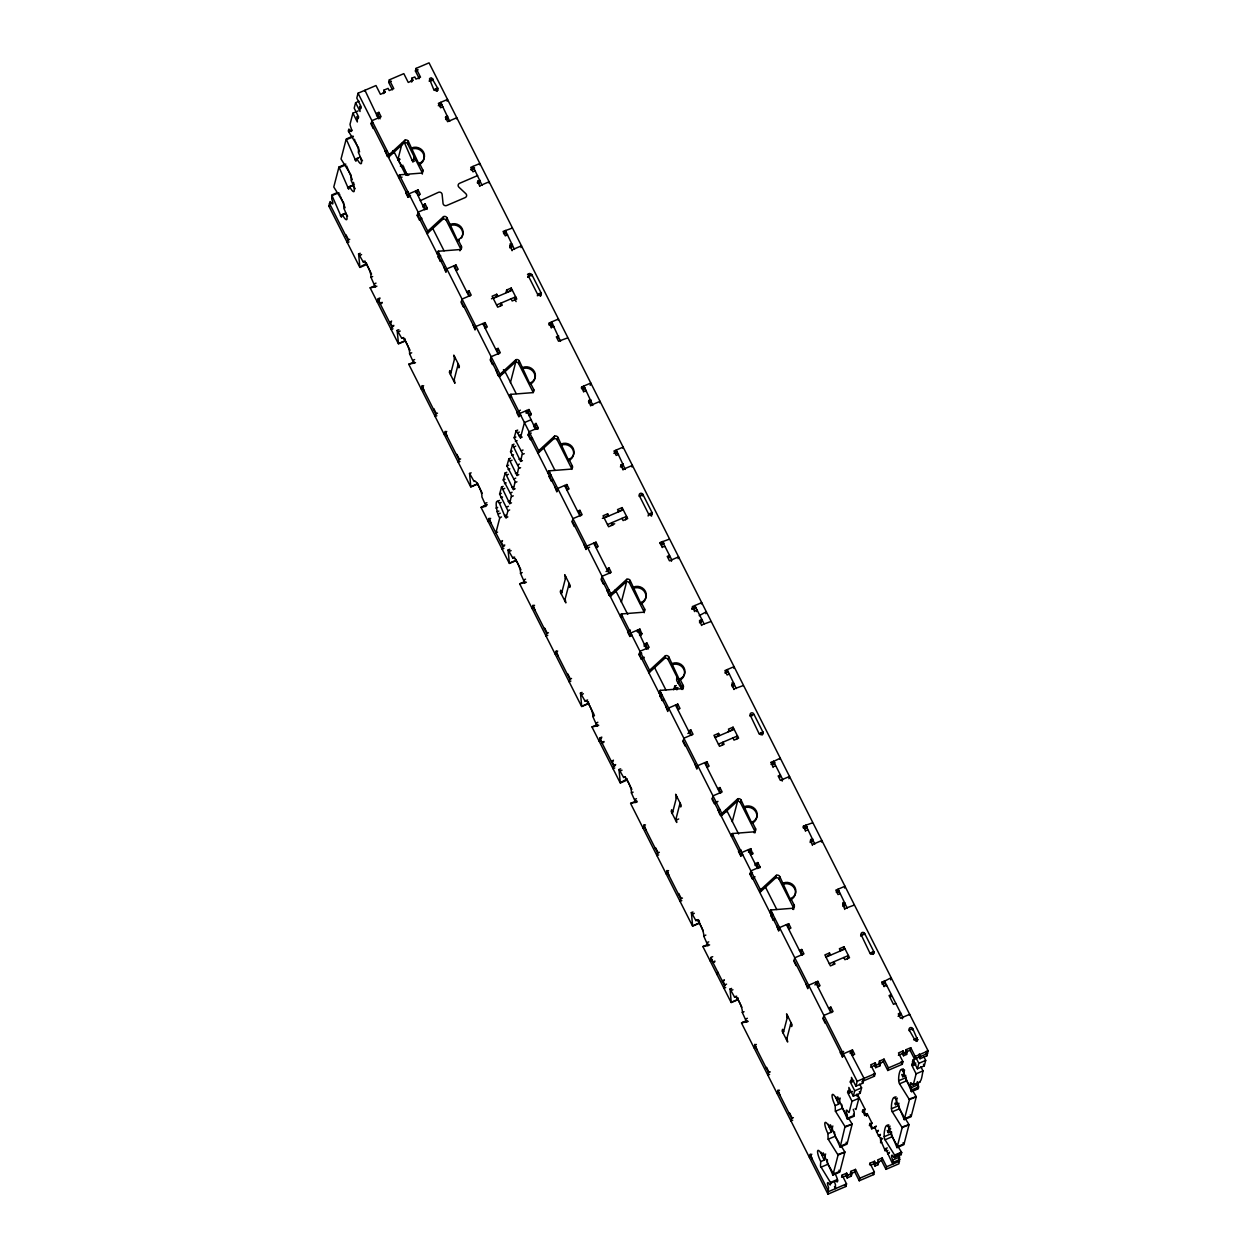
<?xml version="1.0" encoding="UTF-8"?>
<svg xmlns="http://www.w3.org/2000/svg" width="1257" height="1257" viewBox="0 0 1257 1257"><rect width="100%" height="100%" fill="white"/><g stroke="black" fill="none" stroke-linecap="round" stroke-linejoin="round"><path stroke-width="1.5" d="M509.666 509.949L507.938 510.688L499.595 494.064L501.622 486.946L509.729 503.696L511.442 495.415L503.24 479.985L505.267 472.868L513.375 489.617L515.119 481.462L506.885 465.923L508.912 458.805L517.02 475.555L518.717 467.274L510.531 451.844L512.557 444.727L520.665 461.476L522.362 453.196L514.176 437.782L516.156 430.648L520.429 437.939L524.436 422.572L531.302 419.634L531.051 420.592M916.934 1041.346L915.803 1038.628M408.871 364.121L413.804 363.179L409.578 353.736A8.94 1.98 66.8 0 0 406.467 343.035A8.94 1.98 66.8 0 0 401.8 338.369L397.165 330.371L398.862 329.711M630.7 803.27L635.633 802.327L631.391 792.868A8.94 1.98 66.8 0 0 628.296 782.168A8.94 1.98 66.8 0 0 623.629 777.502L619.072 769.425L620.691 768.844M898.724 1154.68A5.107 1.131 66.8 0 0 899.541 1157.1L898.944 1163.778L885.965 1169.34L886.625 1166.747L882.194 1157.964L877.606 1159.928L878.722 1162.128L878.046 1164.705L874.966 1166.025L875.642 1163.448L874.526 1161.248L869.954 1163.212L874.385 1171.98L873.709 1174.572L859.254 1180.763L859.914 1178.17L855.483 1169.387L850.895 1171.351L852.01 1173.551L851.335 1176.128L847.139 1177.935L847.815 1175.342L846.699 1173.142L842.127 1175.106L846.558 1183.89L845.882 1186.482L827.954 1194.15L741.489 1022.994L747.082 1020.605L741.599 1022.837L746.548 1021.894L742.306 1012.451A8.94 1.98 66.8 0 0 739.21 1001.75A8.94 1.98 66.8 0 0 734.544 997.084L730.05 988.992L731.213 1002.269L738.079 999.331L737.922 997.697M897.011 1147.625L902.18 1127.639L909.047 1124.701L903.877 1144.687L897.011 1147.625L888.4 1126.869C885.541 1120.521 882.603 1136.281 885.054 1139.8L894.937 1155.623L894.387 1157.587L893.523 1156.786A5.107 1.131 66.8 0 0 891.622 1155.497A5.107 1.131 66.8 0 0 892.674 1160.038L892.737 1164.139L885.572 1148.631L887.285 1147.908M891.543 1131.866L891.449 1135.747L895.503 1142.566M917.343 1081.57A5.107 1.131 66.8 0 0 918.317 1084.634L918.364 1088.719L911.498 1091.657L911.451 1087.572A5.107 1.131 66.8 0 1 910.382 1083.015A5.107 1.131 66.8 0 1 912.283 1084.32L913.195 1085.074L916.117 1073.824L911.686 1065.04L913.415 1062.762M497.599 532.12L495.887 532.858L499.815 517.68C497.206 516.706 493.357 494.834 499.406 503.177L505.141 516.91L506.005 517.805L507.859 516.91M677.35 675.685L676.675 680.618L681.734 689.229M405.335 340.961L398.453 343.899L370.139 287.837L375.183 286.847L370.956 277.278A8.94 1.98 66.8 0 0 367.845 266.578A8.94 1.98 66.8 0 0 363.194 261.912L358.591 253.867L359.863 267.113L366.651 263.357M413.789 363.383L415.501 362.645M519.785 583.704L524.719 582.855L520.492 573.302A8.94 1.98 66.8 0 0 517.381 562.602A8.94 1.98 66.8 0 0 512.715 557.935L508.127 549.89L509.776 549.278M592.078 726.813L597.012 725.98L592.785 716.427A8.94 1.98 66.8 0 0 589.674 705.727A8.94 1.98 66.8 0 0 585.024 701.06L580.467 692.984L581.692 706.245L588.559 703.307L588.386 701.673M635.618 802.516L637.33 801.793M738.063 999.676L731.197 1002.615L702.883 946.552L707.927 945.563L703.7 935.994A8.94 1.98 66.8 0 0 700.589 925.293A8.94 1.98 66.8 0 0 695.922 920.627L691.381 912.551L692.607 925.828L699.473 922.889L699.222 920.423M746.532 1022.098L748.245 1021.36M904.254 1119.641L909.424 1099.655L916.306 1096.717L911.121 1116.703L904.254 1119.641L895.644 1098.885C892.784 1092.537 889.877 1108.313 892.297 1111.801L902.18 1127.639M911.482 1091.626L902.903 1070.901C900.028 1064.553 897.105 1080.313 899.556 1083.817L909.424 1099.655M898.708 1104.196L898.786 1107.998L903.359 1115.54M905.826 1076.699L906.03 1080.014L909.408 1085.639M893.208 1162.316L900.075 1159.378M911.969 1089.85L918.836 1086.896M499.815 517.68L501.527 516.941M366.714 264.504L359.848 267.442L328.847 206.085L330.025 201.576L330.937 202.33A5.107 1.131 66.8 0 0 332.838 203.634A5.107 1.131 66.8 0 0 331.769 199.077L331.707 194.992L336.86 192.777M345.832 164.07L338.966 167.008L333.781 186.994L343.758 203.021L343.884 208.473A8.94 1.98 66.8 0 1 346.979 219.174A8.94 1.98 66.8 0 1 342.313 214.491L345.754 213.03A8.94 1.98 66.8 0 0 347.623 216.22M353.076 136.07L346.209 139.008L341.024 159.011L351.017 175.037L351.127 180.474A8.94 1.98 66.8 0 1 354.223 191.174A8.94 1.98 66.8 0 1 349.572 186.507L352.997 185.046A8.94 1.98 66.8 0 0 355.26 188.754M358.041 110.977L352.903 113.177L350.012 124.333L350.546 126.611A5.107 1.131 66.8 0 1 351.599 131.152A5.107 1.131 66.8 0 1 349.697 129.848L348.865 129.047L348.283 131.011L358.638 147.965L358.371 152.49A8.94 1.98 66.8 0 1 361.482 163.19A8.94 1.98 66.8 0 1 356.815 158.523L360.24 157.062A8.94 1.98 66.8 0 0 362.503 160.77M359.046 101.236L355.605 102.713L354.191 108.149L358.638 116.932L358.182 118.661L357.082 116.461L357.334 121.96L352.903 113.177M918.993 1056.681L920.03 1058.74L926.896 1055.801L928.153 1050.915L429.046 62.85L416.067 68.397L420.514 77.18L415.926 79.144L414.826 76.944L411.73 78.264L412.846 80.464L408.258 82.428L403.827 73.644L389.356 79.835L393.787 88.618L389.214 90.567L388.099 88.383L383.904 90.174L385.019 92.374L380.431 94.322L376 85.539L358.056 93.222L356.799 98.093L361.23 106.876L360.79 108.605L359.675 106.405L360.036 111.496L355.605 102.713M364.703 91.195L364.939 90.284L378.514 118.802M342.313 214.491L341.417 217.225L332.005 195.605L338.887 192.714M349.572 186.507L348.676 189.241L338.981 167.04M356.815 158.523L355.92 161.257L346.492 139.637L353.39 136.746M373.47 127.648L373.25 128.497L371.035 124.113L371.931 120.672L381.091 116.744L378.876 112.36L376.581 113.334M345.785 235.703L346.005 234.839L348.22 239.223L347.325 242.68L349.037 241.941M383.652 93.584L383.904 90.174M380.148 118.786L378.2 114.937L378.876 112.36M392.435 89.828L388.696 82.412L389.356 79.835M387.125 155.947L394.211 152.144L387.125 155.947L385.129 150.699M358.056 93.222L389.057 154.595L388.397 157.172A2.561 2.388 14.5 0 0 389.01 156.795L404.298 142.732L404.974 140.156A2.561 2.388 14.5 0 1 408.368 141.365L419.131 164.62A8.94 8.375 14.5 0 0 423.263 153.495A8.94 8.375 14.5 0 0 411.369 149.237M389.01 156.795L389.67 154.218L404.974 140.156M411.683 82.082L411.73 78.264M419.21 78.531L415.407 70.989L416.067 68.397M409.075 174.849L407.787 175.399L397.903 159.56L402.114 143.314M418.832 78.688L419.194 77.321M411.699 147.949A8.94 8.375 14.5 0 1 423.593 152.207A8.94 8.375 14.5 0 1 419.461 163.316L422.792 169.915A2.561 2.388 14.5 0 1 421.614 173.089L400.056 174.786A2.561 2.404 14.5 0 0 399.365 174.974L398.689 177.551A2.561 2.404 14.5 0 1 399.396 177.363L402.083 177.158M422.305 174.095A2.561 2.388 14.5 0 0 422.116 172.492L407.708 143.942L408.368 141.365M399.396 177.363L400.056 174.786M429.407 81.077L433.005 78.955L432.801 79.772M403.906 141.491L412.783 161.823L414.37 156.449M379.975 297.956L378.263 298.695L377.367 302.136L379.08 301.413M409.719 196.563L408.006 197.302L405.791 192.918L407.724 191.315M434.026 90.221L429.454 78.94A2.184 2.043 14.5 0 1 431.67 77.903L437.625 88.1L436.965 90.693A1.917 1.791 14.5 0 1 437.122 91.18M378.263 298.695L380.258 303.943L381.971 303.22M408.006 197.302L408.902 193.861L418.062 189.933L420.278 194.332L417.984 195.306M419.131 164.62L419.461 163.316M415.438 192.211L415.768 190.923L424.85 209.856M422.116 172.492L422.792 169.915M418.911 195.542L417.387 192.525L418.062 189.933M420.231 200.711L438.473 192.321A2.561 2.388 14.5 0 1 442.118 194.364L443.061 203.618A2.561 2.388 14.5 0 0 446.691 205.504L465.2 197.585A2.561 2.388 14.5 0 0 465.97 193.814L458.899 187.183A2.561 2.388 14.5 0 1 459.543 183.318L477.629 175.571M421.614 219.079L419.461 219.991L417.245 215.607L418.141 212.15L427.301 208.238L425.086 203.838L422.619 205.472M391.618 321.022L389.686 322.609L391.398 321.871M447.083 101.173L447.539 99.444L438.379 103.357L440.594 107.756L442.888 106.782M419.461 219.991L421.833 218.215M389.906 321.745L392.121 326.144L391.226 329.585L392.954 328.847M445.591 119.494L447.021 118.881L447.681 116.288L445.402 117.262L447.618 121.662L456.778 117.749L456.495 118.818M425.793 209.165L424.41 206.431L425.086 203.838M427.003 209.369L427.301 208.238M449.739 121.332L440.657 102.383L439.777 105.824L441.914 104.912M399.365 174.974L427.679 231.037L427.019 233.629A2.561 2.404 14.5 0 0 427.616 233.252L442.92 219.189L443.595 216.597A2.561 2.388 14.5 0 1 446.989 217.807L457.752 241.061A8.94 8.375 14.5 0 0 459.135 240.307M427.616 233.252L428.291 230.66L443.595 216.597M450.32 224.406A8.94 8.375 14.5 0 1 462.215 228.664A8.94 8.375 14.5 0 1 458.082 239.773L461.413 246.356A2.561 2.388 14.5 0 1 460.235 249.53L438.677 251.227A2.561 2.388 14.5 0 0 437.97 251.416L437.31 254.008A2.561 2.388 14.5 0 1 438.017 253.82L439.353 253.71M460.958 249.577A2.561 2.388 14.5 0 0 460.738 248.949L446.329 220.399L446.989 217.807M438.017 253.82L438.677 251.227M442.071 260.608L440.359 261.346L438.143 256.947L440.076 255.36M440.359 261.346L440.578 260.482M443.91 267.065L445.905 272.329L446.801 268.872L455.961 264.96L458.177 269.344L455.882 270.334M457.752 241.061L458.082 239.773M479.546 164.777L479.875 163.489L470.731 167.401L472.946 171.8L475.225 170.811M455.961 264.96L455.285 267.537L456.762 270.475M459.889 250.819L460.235 249.53M477.33 182.925L477.754 181.307L480.033 180.332L478.226 183.412M424.159 390.864L422.163 385.616L421.268 389.057L422.981 388.319M460.738 248.949L461.413 246.356M479.797 186.35L477.754 181.307M482.091 185.376L473.009 166.427L472.113 169.868L473.842 169.129M488.832 182.909L489.13 181.778L479.97 185.706M433.586 409.531L433.806 408.666L436.022 413.05L435.126 416.507L436.855 415.768M463.597 306.048L463.377 306.912L461.146 302.513L462.042 299.072L471.202 295.144L468.987 290.76L466.693 291.734M468.987 290.76L468.311 293.337L469.804 296.275M450.477 374.539L454.94 357.318M453.793 381.122L458.255 363.901M473.025 324.699L475.02 329.963L475.916 326.506L485.076 322.593L487.292 326.993L484.998 327.967M447.256 436.603L445.277 431.355L444.381 434.796L446.094 434.058M485.076 322.593L484.401 325.186L485.878 328.108M512.07 228.177L503.067 231.445L505.298 235.845L507.577 234.855M500.49 305.608L501.15 303.031L502.266 305.231L497.678 307.179L492.131 296.212L496.719 294.248L496.044 296.825L491.471 298.789M509.729 246.812L510.091 245.351L512.385 244.377L511.725 246.953L509.713 247.818M456.7 455.27L456.92 454.406L459.135 458.805L458.239 462.246L459.952 461.508M512.07 250.709L510.091 245.351M514.443 249.405L505.361 230.471L504.466 233.912L506.194 233.174M505.974 292.582L506.634 290.006L511.222 288.042L516.768 299.025L512.18 300.973L511.08 298.789M521.011 247.598L521.482 245.822L512.322 249.75M511.222 288.042L510.546 290.634L507.498 291.938M492.713 363.682L492.493 364.546L490.261 360.146L491.157 356.705L500.317 352.793L498.102 348.393L495.808 349.367M498.102 348.393L497.426 350.986L498.903 353.908M496.044 370.265L498.039 375.513L505.125 371.726L498.039 375.513M514.789 300.266L515.669 296.825L496.594 304.98M437.97 251.416L499.972 374.162L499.312 376.739A2.561 2.388 14.5 0 0 499.925 376.377L515.213 362.299L515.889 359.722A2.561 2.388 14.5 0 1 519.282 360.932L530.045 384.186A8.94 8.375 14.5 0 0 534.178 373.078A8.94 8.375 14.5 0 0 522.284 368.82M499.925 376.377L500.585 373.785L515.889 359.722M528.223 277.184L528.474 276.21A1.917 1.791 14.5 0 1 529.354 273.837A1.917 1.791 14.5 0 1 531.9 274.749L541.154 293.038L540.479 295.631A1.917 1.791 14.5 0 1 540.636 296.102M531.617 275.88L531.9 274.749L528.474 276.21L537.713 294.515L537.383 295.804M510.421 382.615L516.061 360.853M522.613 367.515A8.94 8.375 14.5 0 1 534.508 371.773A8.94 8.375 14.5 0 1 530.375 382.898L533.706 389.481A2.561 2.388 14.5 0 1 532.528 392.655L510.971 394.352A2.561 2.404 14.5 0 0 510.279 394.541L509.604 397.133A2.561 2.404 14.5 0 1 510.311 396.945L511.646 396.835M533.251 392.703A2.561 2.388 14.5 0 0 533.031 392.058L518.622 363.524L519.282 360.932M510.311 396.945L510.971 394.352M491.173 523.525L489.177 518.261L488.282 521.718L489.994 520.979M530.045 384.186L530.375 382.898M526.007 413.066L526.683 410.489L535.765 429.438M548.79 324.872L549.293 322.939L558.454 319.011L558.202 319.985M533.031 392.058L533.706 389.481M529.967 415.391L528.301 412.092L528.977 409.515L519.817 413.427L518.921 416.868L516.706 412.485L520.367 410.143M528.726 415.533L531.192 413.899L528.977 409.515M551.336 327.967L549.293 322.939M530.768 415.517L531.192 413.899M553.504 327.48L553.803 326.349L551.509 327.323M506.1 517.727L507.938 510.688M532.528 438.646L530.375 439.557L528.16 435.173L529.056 431.732L538.216 427.804L536.001 423.42L533.534 425.039M502.533 540.589L500.6 542.176L502.313 541.453M500.82 541.327L503.036 545.711L502.14 549.152L503.868 548.429M530.375 439.557L532.324 437.97M536.99 429.297L535.325 425.997L536.001 423.42M557.935 338.447L558.595 335.855L556.317 336.845L558.532 341.228L567.52 337.96M537.839 429.265L538.216 427.804M560.543 341.323L551.572 321.949L550.692 325.406L552.404 324.667M510.279 394.541L538.593 450.603L537.933 453.196A2.561 2.388 14.5 0 0 538.53 452.819L553.834 438.756L554.51 436.163A2.561 2.388 14.5 0 1 557.904 437.389L568.667 460.628A8.94 8.375 14.5 0 0 572.799 449.519A8.94 8.375 14.5 0 0 560.905 445.261M538.53 452.819L539.206 450.242L554.51 436.163M561.235 443.972A8.94 8.375 14.5 0 1 573.129 448.23A8.94 8.375 14.5 0 1 568.997 459.339L572.328 465.923A2.561 2.388 14.5 0 1 571.149 469.112L549.592 470.809A2.561 2.404 14.5 0 0 548.885 470.998L548.225 473.575A2.561 2.404 14.5 0 1 548.916 473.386L550.267 473.276M571.904 469.395A2.561 2.388 14.5 0 0 571.652 468.515L557.228 439.966L557.904 437.389M548.916 473.386L549.592 470.809M552.986 480.174L551.273 480.912L549.058 476.529L550.99 474.926M551.273 480.912L551.493 480.048M554.824 486.648L556.82 491.896L557.715 488.454L566.86 484.526L569.091 488.926L566.797 489.9M581.347 388.114L581.63 386.983L590.79 383.055L590.209 385.318M583.688 392.011L581.63 386.983M585.856 391.524L586.139 390.393L583.861 391.367M568.667 460.628L568.997 459.339M566.86 484.526L566.2 487.119L567.677 490.041M588.496 401.533L590.947 399.899L590.287 402.491L588.857 403.104M535.073 610.431L533.078 605.183L532.182 608.624L533.895 607.885M571.652 468.515L572.328 465.923M590.711 405.917L588.669 400.889M592.88 405.43L583.924 385.993L583.028 389.45L584.756 388.712M599.668 402.806L600.045 401.36L590.884 405.273M544.501 629.097L544.721 628.233L546.936 632.632L546.041 636.073L547.769 635.335M574.512 525.615L574.292 526.479L572.061 522.079L572.956 518.638L582.117 514.726L579.901 510.326L577.607 511.3M579.901 510.326L579.226 512.919L580.703 515.841M561.392 594.121L565.854 576.884M564.707 600.705L569.17 583.468M583.939 544.281L585.935 549.529L586.83 546.088L595.975 542.16L598.206 546.559L595.912 547.533M558.171 656.17L556.175 650.922L555.295 654.363L557.008 653.64M595.975 542.16L595.315 544.752L596.792 547.675M622.859 448.23L623.142 447.099L613.982 451.012L616.213 455.411L618.491 454.437M614.704 523.776L611.405 525.19L612.065 522.598L613.18 524.798L608.592 526.762L603.046 515.779L607.634 513.814L606.958 516.407L602.386 518.355M620.471 467.023L621.005 464.917L623.299 463.943L621.634 466.96M567.598 674.836L567.834 673.972L570.05 678.371L569.154 681.813L570.867 681.09M623.063 469.961L621.005 464.917M625.248 469.411L616.276 450.037L615.38 453.478L617.108 452.756M631.972 467.007L632.397 465.404L623.236 469.317M618.664 511.772L617.548 509.572L622.136 507.608L621.461 510.201L618.413 511.505M603.627 583.248L603.407 584.112L601.176 579.728L602.072 576.272L611.232 572.359L609.017 567.96L606.722 568.95M609.818 573.475L608.341 570.552L609.017 567.96M608.938 595.095L616.04 591.293L608.938 595.095L606.942 589.832M625.687 519.832L626.583 516.391L607.508 524.546M548.885 470.998L610.886 593.728L610.226 596.321A2.561 2.388 14.5 0 0 610.823 595.944L626.127 581.881L626.803 579.288A2.561 2.388 14.5 0 1 630.197 580.514L640.96 603.753A8.94 8.375 14.5 0 0 645.092 592.644A8.94 8.375 14.5 0 0 633.198 588.386M610.823 595.944L611.499 593.351L626.803 579.288M639.216 496.436L639.389 495.777A1.917 1.791 14.5 0 1 640.269 493.404A1.917 1.791 14.5 0 1 642.814 494.315L652.069 512.605L651.393 515.197A1.917 1.791 14.5 0 1 651.582 516.03L651.173 516.061M642.406 495.934L642.814 494.315L639.389 495.777L648.628 514.082L648.125 516.014M621.335 602.182L626.269 583.154M633.528 587.098A8.94 8.375 14.5 0 1 645.422 591.356A8.94 8.375 14.5 0 1 641.29 602.464L644.621 609.048A2.561 2.388 14.5 0 1 643.443 612.222L621.885 613.919A2.561 2.404 14.5 0 0 621.194 614.107L620.518 616.7A2.561 2.404 14.5 0 1 621.225 616.511L622.561 616.401M644.197 612.756A2.561 2.388 14.5 0 0 643.945 611.64L629.537 583.091L630.197 580.514M621.225 616.511L621.885 613.919M601.804 737.105L600.092 737.843L599.196 741.284L600.909 740.546M631.548 635.712L629.836 636.451L627.62 632.051L630.417 630.087M600.092 737.843L602.087 743.091L603.8 742.353M629.836 636.451L630.731 632.994L639.892 629.081L641.934 634.125M640.96 603.753L641.29 602.464M637.173 631.674L637.598 630.056L646.632 649.162M659.909 543.637L660.208 542.505L669.195 539.237M643.945 611.64L644.621 609.048M641.164 635.508L639.216 631.658L639.892 629.081M662.25 547.549L660.208 542.505M639.562 635.413L642.107 633.465M664.544 546.559L662.423 546.905M643.867 658.024L641.29 659.139L639.075 654.74L639.97 651.299L649.131 647.371L646.915 642.987L644.621 643.961L644.197 645.579M613.447 760.155L611.515 761.758L613.227 761.019M611.735 760.894L613.95 765.277L613.055 768.734L614.767 767.996M641.29 659.139L644.087 657.175M648.046 649.146L646.239 645.564L646.915 642.987M668.85 558.014L669.51 555.437L667.231 556.411L669.447 560.811L678.607 556.882L678.136 558.658M671.348 561.329L671.741 559.821L662.486 541.531L661.606 544.972L663.319 544.234M621.194 614.107L649.508 670.185L648.832 672.762A2.561 2.388 14.5 0 0 649.445 672.385L664.749 658.322L665.424 655.745A2.561 2.388 14.5 0 1 668.818 656.955L679.581 680.21A8.94 8.375 14.5 0 0 683.714 669.085A8.94 8.375 14.5 0 0 671.804 664.843M649.445 672.385L650.12 669.808L665.424 655.745M672.149 663.539A8.94 8.375 14.5 0 1 684.044 667.797A8.94 8.375 14.5 0 1 679.911 678.921L683.242 685.505A2.561 2.388 14.5 0 1 682.064 688.679L660.506 690.376A2.561 2.404 14.5 0 0 659.799 690.564L659.139 693.141A2.561 2.404 14.5 0 1 659.831 692.953L661.182 692.858M682.802 689.449A2.561 2.388 14.5 0 0 682.567 688.082L668.143 659.548L668.818 656.955M659.831 692.953L660.506 690.376M664.325 699.568L662.188 700.479L659.972 696.095L661.905 694.493M662.188 700.479L662.408 699.63M665.739 706.214L667.734 711.462L668.63 708.021L677.774 704.093L680.006 708.492L677.712 709.467M691.963 608.812L692.544 606.55L701.705 602.637L701.375 603.926M673.705 689.763L674.789 686.118L676.894 689.842M694.602 611.593L692.544 606.55M696.645 611.578L697.054 609.959L694.775 610.933M679.581 680.21L679.911 678.921M699.222 615.663L706.324 611.782L705.837 613.683M677.774 704.093L677.114 706.685L678.591 709.608M699.411 621.099L701.862 619.481L701.202 622.058L699.473 622.796M681.844 689.48L682.064 688.679M682.567 688.082L683.242 685.505M645.988 829.997L643.993 824.749L643.097 828.19L644.81 827.467M701.626 625.499L699.568 620.455M710.786 621.571L701.799 624.839M655.416 848.664L655.635 847.799L657.851 852.199L656.955 855.64L658.684 854.917M685.426 745.181L685.191 746.045L682.975 741.661L683.871 738.205L693.031 734.292L690.816 729.893L688.522 730.883M691.617 735.408L690.14 732.485L690.816 729.893M672.306 813.688L676.753 796.451M680.084 803.034L675.622 820.271L678.686 818.967M694.854 763.847L696.849 769.095L697.729 765.654L706.89 761.742L709.121 766.126L706.827 767.116M669.085 875.752L667.09 870.488L666.21 873.945L667.923 873.206M726.295 673.061L727.19 669.604L736.272 688.553M706.89 761.742L706.23 764.319L707.707 767.257M733.664 668.174L734.057 666.666L724.896 670.594L727.112 674.978L729.406 674.003M722.319 744.757L722.979 742.164L724.095 744.364L719.507 746.328L713.96 735.345L718.548 733.397L717.873 735.973L714.824 737.278M731.637 685.631L734.214 683.509L733.538 686.102L732.265 686.652M678.513 894.418L678.749 893.554L680.964 897.938L680.068 901.395L681.781 900.656M733.978 689.527L731.92 684.499M743.138 685.615L734.151 688.883M729.579 731.338L728.463 729.139L733.051 727.19L732.375 729.767L727.803 731.731M717.637 788.516L719.931 787.542L719.255 790.119L720.732 793.057M719.852 814.662L726.955 810.859L719.852 814.662L717.857 809.414M736.602 739.399L737.498 735.958L718.423 744.128M659.799 690.564L721.801 813.295L721.141 815.887A2.561 2.388 14.5 0 0 721.738 815.51L737.042 801.447L737.718 798.855A2.561 2.388 14.5 0 1 741.111 800.081L751.875 823.335A8.94 8.375 14.5 0 0 756.007 812.211A8.94 8.375 14.5 0 0 744.113 807.952M721.738 815.51L722.414 812.933L737.718 798.855M750.13 716.003L750.303 715.359A1.917 1.791 14.5 0 1 751.183 712.97A1.917 1.791 14.5 0 1 753.729 713.882L762.968 732.187L762.308 734.764L761.145 732.485M753.572 714.526L750.303 715.359L759.369 734.292M732.25 821.764L737.89 800.002M744.443 806.664A8.94 8.375 14.5 0 1 756.337 810.922A8.94 8.375 14.5 0 1 752.205 822.031L755.536 828.63A2.561 2.388 14.5 0 1 754.357 831.804L732.8 833.501A2.561 2.404 14.5 0 0 732.108 833.69L731.433 836.266A2.561 2.404 14.5 0 1 732.14 836.078L733.475 835.968M755.048 832.81A2.561 2.388 14.5 0 0 754.86 831.207L740.452 802.657L741.111 800.081M732.14 836.078L732.8 833.501M712.719 956.671L711.006 957.41L710.111 960.851L712.248 959.939M742.463 855.279L740.75 856.017L738.535 851.618L740.892 849.842M711.006 957.41L713.002 962.658L714.714 961.935M740.75 856.017L741.646 852.576L750.806 848.648L752.723 854.179M751.875 823.335L752.205 822.031M748.339 850.282L757.578 868.571M770.95 762.732L780.267 758.16L779.984 759.291M717.04 974.584L717.716 971.991M754.106 832.763L754.357 831.804M754.86 831.207L755.536 828.63M751.655 854.257L750.13 851.24L750.806 848.648M750.555 854.666L753.022 853.047M773.086 767.446L771.122 762.072M775.459 766.142L773.338 766.471M724.362 979.737L722.429 981.324L724.142 980.586M753.933 877.967L752.205 878.706L749.989 874.306L750.885 870.865L760.045 866.953L757.83 862.553L755.536 863.543L755.033 865.476M722.649 980.46L724.865 984.859L723.969 988.301L725.682 987.562M752.205 878.706L755.001 876.742M758.537 867.88L757.154 865.146L757.83 862.553M779.764 777.596L780.424 775.003L778.146 775.978L780.361 780.377L789.522 776.465L788.925 778.712M782.2 781.116L782.64 779.403L773.401 761.098L772.505 764.539L774.233 763.816M759.794 867.911L760.045 866.953M732.108 833.69L760.422 889.752L759.747 892.329A2.561 2.388 14.5 0 0 760.359 891.967L775.663 877.889L776.339 875.312A2.561 2.388 14.5 0 1 779.733 876.522L790.496 899.776A8.94 8.375 14.5 0 0 794.628 888.668A8.94 8.375 14.5 0 0 782.718 884.409M760.359 891.967L761.035 889.375L776.339 875.312M783.064 883.121A8.94 8.375 14.5 0 1 794.958 887.379A8.94 8.375 14.5 0 1 790.826 898.488L794.157 905.071A2.561 2.388 14.5 0 1 792.963 908.245L771.421 909.942A2.561 2.404 14.5 0 0 770.714 910.131L770.054 912.723A2.561 2.404 14.5 0 1 770.745 912.535L772.097 912.425M793.591 909.502A2.561 2.388 14.5 0 0 793.481 907.664L779.057 879.114L779.733 876.522M770.745 912.535L771.421 909.942M774.815 919.323L773.102 920.061L770.887 915.662L772.819 914.075M773.102 920.061L773.322 919.197M776.653 925.781L778.649 931.028L779.529 927.587L788.689 923.675L790.92 928.059L788.626 929.049M803.05 827.734L803.459 826.116L812.462 822.848M805.517 831.16L803.459 826.116M807.811 830.17L805.69 830.516M790.496 899.776L790.826 898.488M788.689 923.675L788.029 926.252L789.506 929.19M810.152 841.326L812.776 839.048L812.116 841.624L810.105 842.489M792.68 909.377L792.963 908.245M793.481 907.664L794.157 905.071M756.903 1049.579L754.907 1044.316L754.011 1047.772L755.724 1047.034M812.462 845.38L810.482 840.022M814.835 844.091L805.753 825.142L804.857 828.583L806.585 827.844M821.449 842.111L821.874 840.493L812.713 844.421M766.33 1068.246L766.55 1067.382L768.765 1071.765L767.87 1075.222L769.598 1074.484M796.341 964.763L796.105 965.612L793.89 961.228L794.785 957.787L803.946 953.859L801.73 949.475L799.436 950.449M801.73 949.475L801.055 952.052L802.532 954.99M783.205 1033.254L787.668 1016.033M786.536 1039.838L790.999 1022.617M805.768 983.414L807.764 988.678L808.644 985.221L817.804 981.308L820.035 985.708L817.741 986.682M780 1095.318L778.004 1090.07L777.125 1093.511L778.837 1092.773M818.621 986.824L817.144 983.901L817.804 981.308M844.515 888.023L844.971 886.248L835.811 890.16L838.026 894.56L840.32 893.57M833.234 964.323L833.894 961.746L835.009 963.946L830.421 965.895L824.875 954.927L829.463 952.963L828.787 955.54L825.739 956.844M842.677 904.71L845.128 903.092L844.453 905.668L842.881 906.344M789.427 1113.985L789.647 1113.121L791.879 1117.52L790.983 1120.961L792.696 1120.223M844.798 909.424L842.834 904.066M847.187 908.12L838.105 889.186L837.209 892.627L838.922 891.889M854.053 905.181L845.05 908.465M840.493 950.905L839.377 948.721L843.966 946.757L843.29 949.334L840.242 950.653M825.456 1022.397L825.221 1023.261L823.005 1018.861L823.901 1015.42L833.061 1011.508L830.846 1007.108L828.552 1008.083M830.846 1007.108L830.17 1009.701L831.647 1012.623M847.517 958.981L848.412 955.524L829.337 963.695M860.966 935.899L861.218 934.925A1.917 1.791 14.5 0 1 862.098 932.537A1.917 1.791 14.5 0 1 864.643 933.464L873.882 951.753L873.222 954.346L872.059 952.052M864.36 934.579L864.643 933.464L861.218 934.925L870.284 953.874M812.352 1159.363L810.356 1154.115L809.461 1157.556L811.189 1156.817M852.403 1055.299L854.681 1054.309L852.466 1049.925L843.306 1053.837L842.426 1057.294L840.43 1052.03M825.723 1154.083L822.282 1155.544A8.94 1.98 66.8 0 0 817.631 1150.878A8.94 1.98 66.8 0 0 820.727 1161.578L820.46 1166.119L830.83 1183.057L830.28 1185.005L829.4 1184.22A5.107 1.131 66.8 0 0 827.499 1182.916A5.107 1.131 66.8 0 0 828.567 1187.472L827.954 1194.15M822.282 1155.544L823.178 1152.81L832.888 1175.059L839.77 1172.121L844.924 1152.088L838.073 1155.073L832.888 1175.059M832.967 1126.099L829.541 1127.56A8.94 1.98 66.8 0 0 824.875 1122.894A8.94 1.98 66.8 0 0 827.97 1133.594L828.096 1139.031L838.073 1155.073M829.541 1127.56L830.437 1124.826L840.147 1147.075L847.014 1144.137L852.183 1124.151L844.987 1126.492L835.339 1111.047L835.214 1105.61A8.94 1.98 66.8 0 1 832.118 1094.91A8.94 1.98 66.8 0 1 836.785 1099.576L840.21 1098.115L838.655 1104.149L835.214 1105.61M836.785 1099.576L837.681 1096.842L847.391 1119.091L854.257 1116.153L854.194 1112.052A5.107 1.131 66.8 0 1 853.283 1109.303M850.015 1051.543L864.046 1078.349L862.773 1083.235L855.907 1086.174L851.476 1077.39L851.837 1082.466L850.722 1080.266L850.282 1081.994L854.713 1090.777L853.314 1096.23L860.181 1093.291L861.595 1087.839L859.709 1084.131M853.189 1055.252L851.806 1052.502L852.466 1049.925M820.727 1161.578L824.168 1160.117L825.33 1155.592M827.97 1133.594L831.411 1132.133L832.574 1127.608M827.342 1159.614L827.42 1163.416L831.396 1170M834.507 1131.944L834.758 1135.668L839.236 1142.974M841.671 1104.29L842.111 1107.904L846.48 1114.975M852.56 1091.469L849.119 1092.946L848.868 1087.446L853.314 1096.23M881.77 982.613L891.182 977.726L890.632 979.879M840.147 1147.075L845.034 1126.571M847.391 1119.091L847.328 1114.99A5.107 1.131 66.8 0 1 846.275 1110.45A5.107 1.131 66.8 0 1 848.176 1111.754L849.072 1112.508L852.01 1101.242L847.564 1092.459L848.019 1090.746L849.119 1092.946M855.907 1086.174L857.18 1081.287L770.714 910.131M884.08 986.682L882.021 981.654M857.808 1095.978L856.693 1095.884M886.248 986.195L886.531 985.064L884.252 986.038M833.784 1173.818C835.182 1170.738 839.912 1185.194 836.266 1181.281M856.803 1094.187L858.877 1098.304L855.97 1109.522L855.043 1108.815M841.577 1177.212L842.127 1175.106M890.679 997.162L891.339 994.57L889.06 995.56L893.491 1004.343L895.785 1003.353M862.302 1111.832L862.711 1110.23L865.005 1109.24L857.981 1095.334M847.139 1177.935L846.04 1175.735L846.699 1173.142M926.33 1051.213L927.493 1053.507L914.515 1059.054L915.19 1056.477L910.744 1047.694L906.171 1049.642L907.271 1051.842L906.611 1054.434L903.516 1055.754L904.192 1053.162L903.076 1050.962L898.504 1052.926L902.935 1061.709L902.275 1064.302L887.803 1070.493L888.463 1067.9L884.032 1059.117L879.46 1061.081L880.56 1063.281L879.9 1065.857L875.689 1067.649L874.589 1065.465L875.249 1062.872L870.677 1064.836L875.108 1073.619L874.448 1076.196L863.37 1080.941L862.648 1079.496M875.689 1067.649L876.365 1065.072L875.249 1062.872M865.005 1109.24L864.345 1111.832L862.915 1112.445M864.69 1115.588L862.711 1110.23M850.361 1173.457L850.895 1171.351M878.784 1063.658L879.46 1061.081M866.717 1115.572L867.22 1113.639L864.942 1114.613M859.254 1180.763L854.807 1171.98L855.483 1169.387M887.803 1070.493L883.357 1061.709L884.032 1059.117M869.373 1125.581L869.75 1124.135L872.028 1123.145L867.22 1113.639M872.028 1123.145L870.504 1126.099M898.048 1016.253L899.918 1015.452L900.578 1012.875L898.299 1013.849L900.515 1018.249L909.675 1014.32L909.455 1015.185M871.792 1129.163L869.75 1124.135M874.086 1128.189L876.192 1125.942M902.416 1018.767L902.809 1017.259L884.315 980.664L883.42 984.121L885.148 983.383M880.214 1135.228L878.502 1135.951L874.479 1126.681M869.577 1164.658L869.954 1163.212M878.502 1135.951L880.45 1134.364M874.966 1166.025L873.851 1163.825L874.526 1161.248M903.516 1055.754L902.416 1053.555L903.076 1050.962M880.513 1141.152L880.937 1139.486L878.722 1135.102M909.11 1030.724L909.267 1030.08A1.917 1.791 14.5 0 1 910.162 1027.692A1.917 1.791 14.5 0 1 912.708 1028.603L917.374 1039.382A2.184 2.043 14.5 0 1 915.049 1040.262L909.267 1030.08L912.708 1028.603L912.331 1030.064M905.496 1052.235L906.171 1049.642M890.632 1131.677L888.275 1132.683L889.453 1128.158M898.959 1103.222L895.518 1104.699L896.885 1099.419M905.778 1075.426L902.762 1076.715L904.333 1070.681A8.94 1.98 66.8 0 0 903.972 1070.006M885.965 1169.34L881.518 1160.557L882.194 1157.964M914.515 1059.054L910.084 1050.271L910.744 1047.694M885.007 1150.784L885.572 1148.631M913.729 1039.869L917.327 1037.748L916.667 1040.34L918.16 1039.696M885.227 1150.736L880.717 1140.35A1.917 1.791 14.5 0 1 881.613 1137.962M915.819 1064.412L913.242 1065.512L912.535 1061.741L912.991 1060.012L914.703 1059.274M923.832 1056.713L925.702 1060.405L924.288 1065.857L917.421 1068.796L918.836 1063.343L915.913 1057.593M920.03 1058.74L920.627 1056.446L919.323 1053.885M900.059 1153.36A5.107 1.131 66.8 0 1 900.389 1153.847L901.253 1154.649L901.52 1152.166L894.607 1155.042M912.362 1084.445C921.742 1082.607 920.988 1081.633 922.984 1070.885L920.91 1066.769M894.45 1157.508L901.332 1154.507M920.077 1082.088L913.226 1084.964M412.987 161.729L414.731 160.927M477.644 483.741L470.778 486.679L469.552 473.418L474.109 481.478A8.94 1.98 66.8 0 1 478.76 486.16A8.94 1.98 66.8 0 1 481.871 496.861L486.098 506.304L481.164 507.247L487.166 504.67L481.054 507.404L509.368 563.466L516.234 560.528M508.064 550.016L509.384 563.136L516.266 560.198M580.357 693.141L582.07 692.403M618.978 769.583L620.298 782.702L627.086 778.947M691.271 912.708L692.984 911.969M729.893 989.149L731.605 988.426M388.696 82.412L391.398 81.249M415.407 70.989L418.141 69.811M383.244 92.751L385.333 91.855M411.07 80.857L412.987 80.024M376.487 115.675L378.2 114.937M438.033 90.237L436.965 90.693L435.88 88.556M348.598 131.608L352.039 130.147M372.983 122.51L371.255 123.249L408.226 196.438L410.52 195.464M438.284 105.698L441.71 104.237M354.804 159.78L358.245 158.303M339.264 167.668L344.418 165.468M384.893 151.563L387.046 150.636M397.903 159.56L399.616 158.822M398.218 160.158L399.946 159.419M347.56 187.764L354.427 184.826M411.683 160.33L414.26 159.23M400.543 165.531L401.407 165.17M400.433 166.38L403.01 165.28M331 202.864L329.507 203.493L348 240.087L349.713 239.349M328.847 206.085L330.34 205.441M340.317 215.748L345.471 213.549M405.791 192.918L407.928 191.991M416.24 193.012L417.387 192.525M470.621 169.742L474.627 168.029M422.981 207.044L424.41 206.431M419.194 214.004L417.465 214.743L446.125 271.465M417.245 215.607L419.398 214.68M358.528 253.993L360.24 253.254M359.863 255.328L361.576 254.59M363.194 261.912L365.127 261.095M370.956 277.278L372.669 276.556M374.287 283.878L376 283.139M438.143 256.947L440.72 255.847M370.139 287.837L375.403 285.465M375.167 286.926L376.88 286.187M503.538 233.551L506.382 232.325M379.755 298.82L378.043 299.559L391.901 327.009L393.614 326.27M380.478 303.094L382.191 302.356M392.121 326.144L393.834 325.406M527.5 274.34L529.653 273.429M398.485 331.769L400.197 331.047M493.263 298.396L512.353 290.226M401.8 338.369L403.733 337.536M409.578 353.736L411.715 352.808M412.893 360.319L414.621 359.581M414.339 361.89L408.761 364.279L470.762 487.025L477.629 484.086M549.765 325.029L552.624 323.803M423.656 385.742L421.943 386.465L435.802 413.914L437.515 413.176M446.769 431.481L445.041 432.219L458.915 459.653L460.628 458.931M520.854 415.281L519.141 416.004L490.497 359.282M526.589 412.83L528.301 412.092M582.117 389.073L584.976 387.847M515.983 430.805L517.695 430.083M517.617 432.817L519.345 432.078M533.612 426.736L535.325 425.997M518.78 435.66L520.508 434.938M514.176 437.782L515.889 437.043M520.492 437.813L522.205 437.075M531.255 433.084L528.38 434.309L557.04 491.031M528.16 435.173L530.313 434.246M515.386 441.427L517.114 440.688M512.337 444.884L514.05 444.145M513.972 446.879L515.7 446.156M510.531 451.844L512.243 451.122M521.309 450.744L523.022 450.006M469.442 473.559L471.155 472.836M511.74 455.505L513.469 454.767M508.692 458.962L510.405 458.224M522.519 454.406L524.232 453.667M510.326 460.958L512.055 460.219M519.078 459.355L521.215 458.444M506.885 465.923L508.614 465.184M520.712 461.366L522.425 460.628M517.727 464.933L519.377 464.084M508.095 469.568L509.823 468.845M505.047 473.025L506.76 472.286M518.874 468.468L520.587 467.73M506.697 475.036L508.409 474.298M515.433 473.433L517.146 472.695M503.24 479.985L504.968 479.263M517.067 475.429L518.795 474.706M514.019 478.886L515.731 478.163M504.466 483.646L506.178 482.908M501.402 487.103L503.13 486.365M515.229 482.547L516.941 481.808M503.051 489.099L504.764 488.36M511.788 487.512L513.5 486.773M499.595 494.064L501.323 493.325M513.422 489.507L515.15 488.769M485.202 503.444L486.915 502.706M510.436 493.074L512.086 492.225M549.058 476.529L551.195 475.602M500.82 497.709L502.533 496.986M497.756 501.166L499.485 500.443M511.583 496.609L513.312 495.871M613.887 453.368L617.297 451.907M499.406 503.177L501.119 502.439M508.142 501.574L509.855 500.836M495.965 508.142L497.678 507.404M509.776 503.586L511.505 502.847M506.728 507.027L508.441 506.304M497.175 511.788L498.888 511.049M498.526 513.924L500.239 513.186M490.67 518.387L488.942 519.125L502.816 546.575L504.528 545.837M504.497 515.653L506.21 514.914M503.036 545.711L504.748 544.972M509.399 551.352L511.112 550.613M604.177 517.963L623.268 509.808M512.715 557.935L514.647 557.102M520.492 573.302L522.205 572.563M589.596 547.204L586.155 548.665L572.296 521.215M523.808 579.886L525.536 579.163M524.939 581.488L519.675 583.845L581.661 706.591L588.543 703.653M524.703 582.949L526.416 582.211M660.679 544.595L664.105 543.134M606.063 571.526L608.341 570.552M534.571 605.308L532.858 606.047L546.716 633.481L548.429 632.758M606.722 590.696L608.875 589.784M557.684 651.047L555.955 651.786L569.83 679.236L571.542 678.497M627.62 632.051L630.197 630.951M631.768 634.848L630.056 635.586L601.412 578.864M638.069 632.161L639.216 631.658M691.884 609.126L695.891 607.414M695.671 608.278L693.943 609.017L694.838 605.575L704.077 623.865M644.244 646.428L646.239 645.564M641.589 652.902L639.294 653.876L667.954 710.598M639.075 654.74L641.651 653.64M581.692 694.477L583.405 693.738M585.024 701.06L587.6 699.96M676.455 679.173L678.167 678.434M592.785 716.427L594.498 715.689M677.664 682.818L679.377 682.08M674.616 686.275L676.329 685.536M676.25 688.286L677.963 687.548M596.101 723.011L597.829 722.272M659.972 696.095L661.685 695.357M597.656 724.425L591.968 726.97L620.282 783.032L627.149 780.094M596.996 726.075L598.709 725.336M724.802 672.935L728.212 671.474M601.584 737.969L599.856 738.692L613.73 766.142L615.443 765.419M602.307 742.227L604.02 741.489M687.862 733.46L690.14 732.485M613.95 765.277L615.663 764.555M620.314 770.918L622.026 770.18M715.092 737.529L734.167 729.374M623.629 777.502L625.357 776.779M631.391 792.868L633.119 792.146M634.722 799.468L636.451 798.729M636.702 800.693L630.59 803.427L692.576 926.158L699.458 923.219M771.012 764.413L775.019 762.7M645.485 824.875L643.773 825.613L657.631 853.063L659.344 852.325M717.967 801.353L714.306 803.679L712.091 799.295L712.986 795.854L722.147 791.926L719.931 787.542M717.637 810.278L719.79 809.351M668.583 870.63L666.87 871.352L680.744 898.802L682.457 898.064M738.535 851.618L741.111 850.518M742.683 854.414L740.97 855.153L712.31 798.431M748.418 851.963L750.13 851.24M803.946 828.222L807.371 826.745M756.148 865.57L757.154 865.146M752.503 872.468L750.209 873.458L778.869 930.18M749.989 874.306L752.142 873.395M692.607 914.043L694.32 913.305M695.922 920.627L698.295 919.621M703.7 935.994L705.837 935.082M707.015 942.577L708.744 941.854M770.887 915.662L772.599 914.939M702.883 946.552L708.461 944.164M707.911 945.641L709.624 944.903M836.282 892.266L839.126 891.04M713.222 961.794L714.934 961.071M724.865 984.859L726.577 984.121M731.213 990.485L732.941 989.762M826.006 957.111L845.081 948.941M734.544 997.084L736.696 996.157M742.306 1012.451L744.034 1011.712M814.85 984.875L817.144 983.901M745.637 1019.034L747.349 1018.296M881.927 983.995L885.368 982.518M756.4 1044.457L754.687 1045.18L768.546 1072.63L770.258 1071.891M840.195 1052.895L843.636 1051.433M844.358 1055.691L842.646 1056.43L823.225 1017.997M850.078 1053.24L851.806 1052.502M779.497 1090.196L777.784 1090.935L791.643 1118.369L793.371 1117.646M916.007 1041.377L916.872 1041.016M870.582 1067.177L874.589 1065.465M879.35 1063.422L883.357 1061.709M898.409 1055.267L902.416 1053.555M905.778 1052.109L910.084 1050.271M876.365 1065.072L880.56 1063.281M904.192 1053.162L907.271 1051.842M850.282 1081.994L853.723 1080.533M857.18 1081.287L875.108 1073.619M888.463 1067.9L902.935 1061.709M915.19 1056.477L928.153 1050.915M912.535 1061.741L914.263 1061.002M913.65 1063.925L915.803 1063.013M911.686 1065.04L913.839 1064.113M901.568 1069.566L903.28 1068.827M854.713 1090.777L861.595 1087.839M918.836 1063.343L925.702 1060.405M902.903 1070.901L904.616 1070.163M898.661 1080.769L905.527 1077.83M852.01 1101.242L858.877 1098.304M916.117 1073.824L922.984 1070.885M835.434 1111.251L842.3 1108.313M899.556 1083.817L906.423 1080.879M911.451 1087.572L918.317 1084.634M894.324 1097.55L896.037 1096.811M847.077 1118.431L853.943 1115.493L853.424 1114.236M911.199 1090.997L918.066 1088.059L917.547 1086.802M895.644 1098.885L897.372 1098.147M909.11 1099.058L916.259 1096.638M845.317 1127.089L852.183 1124.151M891.417 1108.753L898.284 1105.814M828.19 1139.235L835.057 1136.297M892.297 1111.801L899.179 1108.863M811.849 1154.24L810.137 1154.963L828.614 1191.573L846.558 1183.89M871.965 1128.519L875.972 1126.806M887.065 1125.534L888.793 1124.795M839.833 1146.415L846.699 1143.477L846.181 1142.22M903.94 1118.981L910.822 1116.043L910.304 1114.786M876.695 1131.064L878.407 1130.342M876.475 1131.928L878.187 1131.19M888.4 1126.869L890.129 1126.131M837.743 1154.476L844.893 1152.056M901.85 1127.058L909.015 1124.622M884.174 1136.737L891.04 1133.798M880.937 1139.486L882.665 1138.748M820.947 1167.219L827.813 1164.281M885.054 1139.8L891.92 1136.847M880.481 1142.754L881.77 1142.204M832.59 1174.399L839.456 1171.461L838.938 1170.204M896.697 1146.965L903.563 1144.027L903.045 1142.77M887.788 1153.03L889.5 1152.292M887.552 1153.895L889.28 1153.156M830.5 1182.46L837.366 1179.522M842.599 1177.196L846.04 1175.735M851.382 1173.441L854.807 1171.98M870.425 1165.302L873.851 1163.825M878.093 1162.018L881.518 1160.557M847.815 1175.342L852.01 1173.551M875.642 1163.448L878.722 1162.128M830.83 1183.057L837.696 1180.119M894.937 1155.623L901.803 1152.685M893.523 1156.786L900.389 1153.847M892.674 1160.038L899.541 1157.1M859.914 1178.17L874.385 1171.98M886.625 1166.747L899.603 1161.201L898.629 1159.268M431.811 80.794L431.01 80.464A2.184 2.043 14.5 0 0 429.218 80.998M910.005 1086.598L910.602 1087.556M912.393 1090.416L915.976 1096.12M903.956 1116.483L904.553 1117.442M905.15 1118.4L908.732 1124.119M896.1 1143.524L896.697 1144.483M897.891 1146.384L901.505 1152.135M848.271 1117.834L851.853 1123.554M841.027 1145.818L844.61 1151.538M831.993 1170.958L832.59 1171.901M885.478 1149.762L886.499 1150.548A2.184 2.043 14.5 0 0 887.882 1150.406M925.859 1053.743L926.896 1055.801M539.316 293.337L540.479 295.631M650.812 514.05L651.393 515.197M445.811 116.492L447.021 118.881M478.32 180.835L479.373 182.909M510.122 243.779L511.725 246.953M589.077 400.103L590.287 402.491M700.29 620.282L701.202 622.058M731.951 682.928L733.538 686.102M810.906 839.252L812.116 841.624M842.85 902.495L844.453 905.668M899.022 1013.676L899.918 1015.452M923.455 1064.208L924.288 1065.857M912.991 1060.012L917.421 1068.796M912.126 1063.312L913.242 1065.512M905.637 1052.502L906.611 1054.434M622.136 507.608L627.683 518.591L623.095 520.555L621.995 518.355M733.051 727.19L738.597 738.158L734.009 740.122L732.91 737.922M843.966 946.757L849.512 957.74L844.924 959.688L843.824 957.504M901.018 1061.819L902.275 1064.302M514.506 298.475L516.093 301.601M506.634 290.006L507.749 292.19M496.719 294.248L497.835 296.448M607.634 513.814L608.734 516.014M718.548 733.397L719.648 735.581M829.463 952.963L830.563 955.163M878.989 1064.082L879.9 1065.857M873.395 1074.138L874.448 1076.196M453.667 265.934L468.908 296.133M482.782 323.568L498.023 353.767M564.582 485.501L579.823 515.7M593.697 543.15L608.938 573.333M675.496 705.083L690.737 735.266M704.611 762.716L719.852 792.916M786.411 924.649L801.652 954.849M815.526 982.283L830.767 1012.482M394.211 152.144L405.885 175.257M432.392 227.737L444.067 250.834M505.125 371.726L516.156 393.567M543.307 447.319L554.981 470.417M616.04 591.293L627.714 614.39M654.221 666.886L665.896 689.983M726.955 810.859L738.613 833.957M765.136 886.452L776.81 909.549M392.875 150.809L393.991 153.008M503.428 369.652L504.905 372.575M614.846 590.224L615.82 592.157M725.76 809.807L726.735 811.723M861.941 1081.586L862.773 1083.235M461.382 301.649L475.24 329.098M683.211 740.797L697.069 768.247M794.11 960.364L807.984 987.813M859.348 1091.642L860.181 1093.291M863.465 1110.088L866.544 1116.185M870.064 1123.161L872.704 1128.377M877.229 1163.055L878.046 1164.705M872.877 1172.922L873.709 1174.572M454.484 359.031L453.824 355.118L459.371 366.101L458.931 367.814L457.815 365.614M565.399 578.613L564.739 574.685L570.285 585.668L569.83 587.396L568.73 585.196M676.313 798.179L675.653 794.251L681.2 805.234L680.744 806.963L679.644 804.763M787.228 1017.746L786.568 1013.833L792.114 1024.801L791.659 1026.529L790.559 1024.329M450.917 372.826L449.802 370.626L449.362 372.339L454.908 383.322L454.248 379.41M561.832 592.393L560.716 590.193L560.276 591.921L565.823 602.889L565.163 598.976M672.746 811.959L671.631 809.759L671.191 811.488L676.737 822.471L676.077 818.543M783.661 1031.526L782.545 1029.342L782.105 1031.054L787.652 1042.037L786.992 1038.125M850.502 1174.494L851.335 1176.128M845.05 1184.832L845.882 1186.482M834.475 1186.608L835.496 1188.619L835.434 1184.534A5.107 1.131 66.8 0 1 834.601 1182.099M365.756 262.634L371.569 274.12M404.424 339.17L410.033 350.263M477.047 482.924L482.342 493.404M515.339 558.737L520.948 569.83M587.946 702.49L594.137 714.73M626.253 778.319L631.862 789.412M698.861 922.072L703.276 930.808M737.168 997.885L741.881 1007.234M710.771 958.274L724.645 985.724M403.528 166.537L404.047 167.794M404.565 169.051L407.158 175.336M354.427 139.26L354.945 140.517M355.464 141.758L359.612 151.814M346.649 165.987L352.353 179.798M353.39 182.312L353.908 183.569M339.406 193.971L339.924 195.228M340.443 196.485L345.109 207.782M405.178 338.981L405.351 340.616L398.469 343.554L397.149 330.45M527.783 277.247A1.917 1.791 14.5 0 1 529.763 276.289M442.92 219.189A2.561 2.388 14.5 0 1 446.329 220.399M428.291 230.66A2.561 2.404 14.5 0 1 427.679 231.037M449.99 225.694A8.94 8.375 14.5 0 1 461.508 237.934M750.068 715.83A1.917 1.791 14.5 0 1 752.33 715.689M775.663 877.889A2.561 2.388 14.5 0 1 779.057 879.114M761.035 889.375A2.561 2.388 14.5 0 1 760.422 889.752M737.042 801.447A2.561 2.388 14.5 0 1 740.452 802.657M722.414 812.933A2.561 2.388 14.5 0 1 721.801 813.295M860.621 935.805A1.917 1.791 14.5 0 1 862.883 935.098M639.923 495.887A1.917 1.791 14.5 0 1 640.866 495.887M664.749 658.322A2.561 2.388 14.5 0 1 668.143 659.548M650.12 669.808A2.561 2.388 14.5 0 1 649.508 670.185M626.127 581.881A2.561 2.388 14.5 0 1 629.537 583.091M611.499 593.351A2.561 2.388 14.5 0 1 610.886 593.728M553.834 438.756A2.561 2.388 14.5 0 1 557.228 439.966M539.206 450.242A2.561 2.388 14.5 0 1 538.593 450.603M515.213 362.299A2.561 2.388 14.5 0 1 518.622 363.524M500.585 373.785A2.561 2.388 14.5 0 1 499.972 374.162M824.168 1160.117A8.94 1.98 66.8 0 1 821.261 1152.308M831.411 1132.133A8.94 1.98 66.8 0 1 828.52 1124.324M838.655 1104.149A8.94 1.98 66.8 0 1 835.936 1097.062M890.679 1128.975A8.94 1.98 66.8 0 1 890.333 1128.173M888.275 1132.683A8.94 1.98 66.8 0 1 887.238 1130.452M895.518 1104.699A8.94 1.98 66.8 0 1 894.827 1103.253M902.762 1076.715A8.94 1.98 66.8 0 1 901.725 1074.484M389.67 154.218A2.561 2.388 14.5 0 1 389.057 154.595M404.298 142.732A2.561 2.388 14.5 0 1 407.708 143.942M437.625 88.1L434.199 89.577A1.917 1.791 14.5 0 0 436.745 90.488A1.917 1.791 14.5 0 0 437.625 88.1M541.154 293.038L537.713 294.515A1.917 1.791 14.5 0 0 540.259 295.426A1.917 1.791 14.5 0 0 541.154 293.038M652.069 512.605L648.628 514.082A1.917 1.791 14.5 0 0 651.173 514.993A1.917 1.791 14.5 0 0 652.069 512.605M762.968 732.187L759.542 733.648A1.917 1.791 14.5 0 0 762.088 734.559A1.917 1.791 14.5 0 0 762.968 732.187M873.882 951.753L870.457 953.23A1.917 1.791 14.5 0 0 873.002 954.142A1.917 1.791 14.5 0 0 873.882 951.753"/></g></svg>
